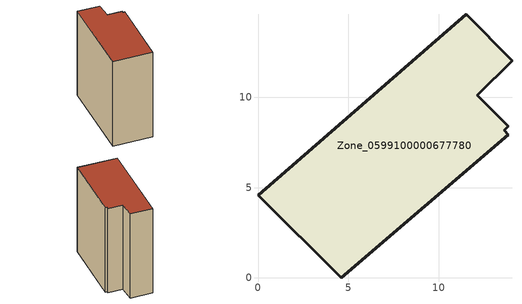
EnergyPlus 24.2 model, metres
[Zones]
Zone_0599100000677780
 floor ground (C_G): 13.61,8.16 13.83,7.93 4.61,0 0,4.58 11.51,14.6 14.05,12 12.14,10.1 13.85,8.38 z3.58
 wall outside (C_F): 11.51,14.6 0,4.58 4.61,0 13.83,7.93 13.61,8.16 13.85,8.38 12.14,10.1 14.05,12 11.51,14.6 z3.58:18.28
 roof outside (C_R): 13.83,7.93 13.61,8.16 13.85,8.38 12.14,10.1 14.05,12 11.51,14.6 0,4.58 4.61,0 z18.28
[BUILDING]
Pand.0599100000677780: North Axis=0; Terrain=City; Loads Convergence Tolerance Value=0.04; Temperature Convergence Tolerance Value=0.4; Solar Distribution=FullExterior; Maximum Number of Warmup Days=25; Minimum Number of Warmup Days=1
[Site:Location]
Rotterdam.The.Hague.AP_ZH_NLD Design_Conditions: Latitude=51.96; Longitude=4.45; Time Zone=1; Elevation=-4.5
[SITE:GROUNDTEMPERATURE:BUILDINGSURFACE]
18, 18, 18, 18, 18, 18, 18, 18, 18, 18, 18, 18
[MATERIAL] Thermal Absorptance=0.9; Solar Absorptance=0.7; Visible Absorptance=0.7
Name | Roughness | Thickness | Conductivity | Density | Specific Heat
G.TC.1946 | MediumSmooth | 0.15 | 1 | 540 | 1210
F.TC.1946 | Rough | 0.3 | 0.857143 | 1920 | 840
R.TC.1946 | MediumRough | 0.2 | 0.909091 | 1500 | 1000
[CONSTRUCTION]
C_G: G.TC.1946
C_F: F.TC.1946
C_R: R.TC.1946
[ZONE]
Zone_0599100000677780: Type=1; Multiplier=1; Ceiling Height=Autocalculate; Volume=Autocalculate; Floor Area=autocalculate; Part of Total Floor Area=Yes
[ZONEINFILTRATION:DESIGNFLOWRATE]
Infil_Zone_0599100000677780: Zone or ZoneList or Space or SpaceList=Zone_0599100000677780; Schedule=AlwaysOn; Design Flow Rate Calculation Method=Flow/Area; Flow Rate per Floor Area=0.003; Constant Term Coefficient=1; Temperature Term Coefficient=0; Velocity Term Coefficient=0; Velocity Squared Term Coefficient=0
[HVACTEMPLATE:ZONE:IDEALLOADSAIRSYSTEM]
Zone_0599100000677780: Maximum Heating Supply Air Temperature=50; Minimum Cooling Supply Air Temperature=13; Maximum Heating Supply Air Humidity Ratio=0.0156; Minimum Cooling Supply Air Humidity Ratio=0.0077; Heating Limit=NoLimit; Cooling Limit=NoLimit; Dehumidification Control Type=ConstantSensibleHeatRatio; Cooling Sensible Heat Ratio=0.7; Dehumidification Setpoint=60; Humidification Control Type=None; Humidification Setpoint=30; Outdoor Air Method=None; Outdoor Air Flow Rate per Person=0.00944; Outdoor Air Flow Rate per Zone Floor Area=0; Outdoor Air Flow Rate per Zone=0; Demand Controlled Ventilation Type=None; Outdoor Air Economizer Type=NoEconomizer; Heat Recovery Type=None; Sensible Heat Recovery Effectiveness=0.7; Latent Heat Recovery Effectiveness=0.65
[ZONECONTROL:THERMOSTAT]
ThermostatControl_Zone_0599100000677780: Zone or ZoneList=Zone_0599100000677780; Control Type Schedule=DualSetpointControlType; Control 1=Thermostat_Zone_0599100000677780; Temperature Difference Between Cutout And Setpoint=0
[THERMOSTATSETPOINT:DUALSETPOINT]
Thermostat_Zone_0599100000677780: Heating Setpoint Temperature Schedule=HeatingSetpoint_Zone_0599100000677780; Cooling Setpoint Temperature Schedule=CoolingSetpoint_Zone_0599100000677780
[SCHEDULE:COMPACT]
HeatingSetpoint_Zone_0599100000677780: Through: 12/31, For: AllDays, Until: 24:00, 21
CoolingSetpoint_Zone_0599100000677780: Through: 12/31, For: AllDays, Until: 24:00, 24
DualSetpointControlType: Through: 12/31, For: AllDays, Until: 24:00, 4
AlwaysOn: Through: 12/31, For: AllDays, Until: 24:00, 1
